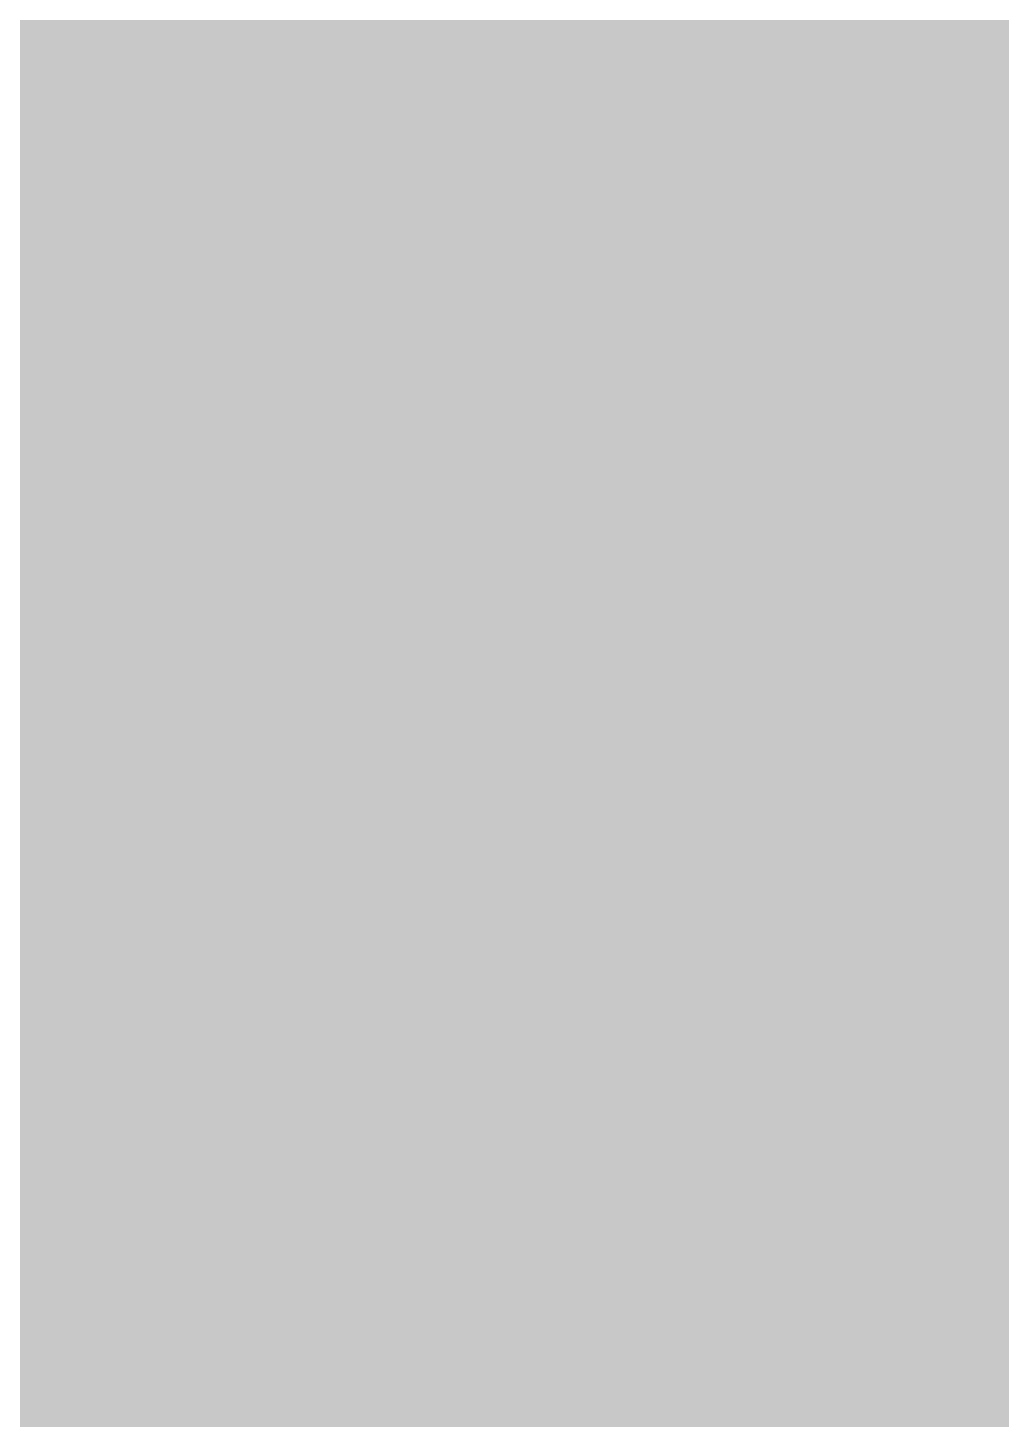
# Model space of a CAD drawing. Header units: inches. Extents: x 267136 to 306747, y 5028981 to 5062930.
# Drawn here: x 285159 to 287530, y 5035425 to 5038811 of the extents above; entities that cross this region are included whole.
import ezdxf

# ---------------------------------------------------------------- set-up
doc = ezdxf.new("R2010")
doc.units = ezdxf.units.IN
doc.header["$MEASUREMENT"] = 0

msp = doc.modelspace()

# ---------------------------------------------------------------- hatches: boundary and pattern name
for points in [[(285258.116, 5038649.932), (285192.977, 5038650.135), (285127.837, 5038650.338), (285062.697, 5038650.543), (284997.558, 5038650.748), (284932.418, 5038650.953), (284867.278, 5038651.16), (284802.139, 5038651.367), (284769.569, 5038651.471), (284769.864, 5038744.079), (284770.16, 5038836.687), (284770.455, 5038929.296), (284770.677, 5038998.753), (284803.245, 5038998.648), (284868.381, 5038998.441), (284998.653, 5038998.029), (285063.789, 5038997.824), (285194.061, 5038997.416), (285259.197, 5038997.214), (285258.98, 5038927.757), (285258.692, 5038835.148), (285258.116, 5038649.932)], [(285746.663, 5038648.431), (285714.094, 5038648.529), (285583.814, 5038648.927), (285518.675, 5038649.126), (285453.535, 5038649.326), (285388.396, 5038649.527), (285323.256, 5038649.729), (285258.116, 5038649.932), (285258.692, 5038835.148), (285258.98, 5038927.757), (285259.197, 5038997.214), (285324.333, 5038997.011), (285389.469, 5038996.81), (285454.604, 5038996.608), (285519.741, 5038996.408), (285584.877, 5038996.208), (285650.013, 5038996.01), (285715.148, 5038995.812), (285747.717, 5038995.712), (285747.506, 5038926.256), (285747.226, 5038833.647), (285746.944, 5038741.039), (285746.663, 5038648.431)], [(286235.21, 5038646.968), (286170.07, 5038647.16), (286104.932, 5038647.354), (286039.792, 5038647.548), (285974.652, 5038647.743), (285909.513, 5038647.938), (285779.233, 5038648.332), (285746.663, 5038648.431), (285746.944, 5038741.039), (285747.226, 5038833.647), (285747.506, 5038926.256), (285747.717, 5038995.712), (285780.285, 5038995.613), (285910.557, 5038995.221), (285975.693, 5038995.024), (286171.101, 5038994.442), (286236.237, 5038994.249), (286236.031, 5038924.793), (286235.758, 5038832.185), (286235.484, 5038739.576), (286235.21, 5038646.968)], [(286723.758, 5038645.542), (286691.187, 5038645.636), (286626.048, 5038645.824), (286560.908, 5038646.013), (286495.769, 5038646.202), (286365.489, 5038646.584), (286300.35, 5038646.775), (286235.21, 5038646.968), (286235.484, 5038739.576), (286235.758, 5038832.185), (286236.031, 5038924.793), (286236.237, 5038994.249), (286366.509, 5038993.865), (286431.645, 5038993.675), (286496.781, 5038993.484), (286627.053, 5038993.106), (286724.757, 5038992.824), (286724.557, 5038923.368), (286724.29, 5038830.759), (286724.024, 5038738.15), (286723.758, 5038645.542)], [(287212.305, 5038644.155), (287147.165, 5038644.338), (287082.025, 5038644.521), (287016.886, 5038644.705), (286951.746, 5038644.891), (286886.606, 5038645.075), (286821.467, 5038645.262), (286756.327, 5038645.448), (286723.758, 5038645.542), (286724.024, 5038738.15), (286724.29, 5038830.759), (286724.557, 5038923.368), (286724.757, 5038992.824), (286757.325, 5038992.73), (286822.461, 5038992.544), (286887.597, 5038992.357), (287017.869, 5038991.987), (287083.005, 5038991.803), (287213.277, 5038991.437), (287213.082, 5038921.98), (287212.823, 5038829.372), (287212.563, 5038736.764), (287212.305, 5038644.155)], [(287700.852, 5038642.806), (287668.282, 5038642.895), (287603.143, 5038643.073), (287472.863, 5038643.431), (287407.724, 5038643.611), (287277.444, 5038643.973), (287212.305, 5038644.155), (287212.563, 5038736.764), (287212.823, 5038829.372), (287213.082, 5038921.98), (287213.277, 5038991.437), (287343.549, 5038991.073), (287473.821, 5038990.713), (287538.957, 5038990.533), (287604.093, 5038990.354), (287669.229, 5038990.177), (287701.797, 5038990.088), (287701.608, 5038920.632), (287701.355, 5038828.023), (287701.104, 5038735.414), (287700.852, 5038642.806)], [(285257.036, 5038302.649), (285191.893, 5038302.853), (285126.749, 5038303.057), (285061.606, 5038303.261), (284996.463, 5038303.466), (284931.319, 5038303.672), (284866.177, 5038303.878), (284801.033, 5038304.085), (284768.462, 5038304.189), (284768.684, 5038373.646), (284768.979, 5038466.254), (284769.273, 5038558.862), (284769.569, 5038651.471), (284802.139, 5038651.367), (284867.278, 5038651.16), (284932.418, 5038650.953), (284997.558, 5038650.748), (285062.697, 5038650.543), (285127.837, 5038650.338), (285192.977, 5038650.135), (285258.116, 5038649.932), (285257.828, 5038557.323), (285257.54, 5038464.715), (285257.252, 5038372.106), (285257.036, 5038302.649)], [(285745.609, 5038301.148), (285713.038, 5038301.248), (285647.895, 5038301.446), (285582.752, 5038301.645), (285517.608, 5038301.845), (285452.466, 5038302.045), (285387.322, 5038302.246), (285322.179, 5038302.447), (285257.036, 5038302.649), (285257.252, 5038372.106), (285257.54, 5038464.715), (285257.828, 5038557.323), (285258.116, 5038649.932), (285323.256, 5038649.729), (285388.396, 5038649.527), (285453.535, 5038649.326), (285518.675, 5038649.126), (285583.814, 5038648.927), (285714.094, 5038648.529), (285746.663, 5038648.431), (285746.383, 5038555.822), (285746.102, 5038463.214), (285745.82, 5038370.605), (285745.609, 5038301.148)], [(286234.184, 5038299.686), (286169.041, 5038299.879), (286103.897, 5038300.072), (286038.754, 5038300.267), (285973.611, 5038300.461), (285908.468, 5038300.657), (285843.324, 5038300.854), (285778.182, 5038301.05), (285745.609, 5038301.148), (285745.82, 5038370.605), (285746.102, 5038463.214), (285746.383, 5038555.822), (285746.663, 5038648.431), (285779.233, 5038648.332), (285909.513, 5038647.938), (285974.652, 5038647.743), (286039.792, 5038647.548), (286104.932, 5038647.354), (286170.07, 5038647.16), (286235.21, 5038646.968), (286234.937, 5038554.358), (286234.663, 5038461.75), (286234.39, 5038369.142), (286234.184, 5038299.686)], [(286722.758, 5038298.261), (286690.187, 5038298.354), (286625.043, 5038298.543), (286559.9, 5038298.731), (286494.757, 5038298.921), (286429.613, 5038299.111), (286364.471, 5038299.302), (286299.327, 5038299.493), (286234.184, 5038299.686), (286234.39, 5038369.142), (286234.663, 5038461.75), (286234.937, 5038554.358), (286235.21, 5038646.968), (286300.35, 5038646.775), (286365.489, 5038646.584), (286495.769, 5038646.202), (286560.908, 5038646.013), (286626.048, 5038645.824), (286691.187, 5038645.636), (286723.758, 5038645.542), (286723.491, 5038552.934), (286723.225, 5038460.325), (286722.958, 5038367.717), (286722.758, 5038298.261)], [(287211.332, 5038296.873), (287146.188, 5038297.057), (287081.046, 5038297.239), (287015.902, 5038297.424), (286950.759, 5038297.608), (286820.473, 5038297.98), (286755.329, 5038298.167), (286722.758, 5038298.261), (286722.958, 5038367.717), (286723.225, 5038460.325), (286723.491, 5038552.934), (286723.758, 5038645.542), (286756.327, 5038645.448), (286821.467, 5038645.262), (286886.606, 5038645.075), (286951.746, 5038644.891), (287016.886, 5038644.705), (287082.025, 5038644.521), (287212.305, 5038644.155), (287212.045, 5038551.547), (287211.786, 5038458.938), (287211.526, 5038366.33), (287211.332, 5038296.873)], [(287699.906, 5038295.524), (287667.335, 5038295.613), (287602.191, 5038295.791), (287471.905, 5038296.149), (287406.762, 5038296.329), (287341.618, 5038296.51), (287276.476, 5038296.691), (287211.332, 5038296.873), (287211.526, 5038366.33), (287211.786, 5038458.938), (287212.045, 5038551.547), (287212.305, 5038644.155), (287277.444, 5038643.973), (287407.724, 5038643.611), (287472.863, 5038643.431), (287603.143, 5038643.073), (287668.282, 5038642.895), (287700.852, 5038642.806), (287700.6, 5038550.197), (287700.348, 5038457.589), (287700.095, 5038364.98), (287699.906, 5038295.524)], [(285255.955, 5037955.368), (285190.809, 5037955.571), (285060.515, 5037955.979), (284995.368, 5037956.185), (284930.222, 5037956.391), (284865.074, 5037956.597), (284799.928, 5037956.804), (284767.354, 5037956.907), (284767.502, 5038003.212), (284767.797, 5038095.82), (284768.093, 5038188.429), (284768.388, 5038281.037), (284768.462, 5038304.189), (284801.033, 5038304.085), (284866.177, 5038303.878), (284931.319, 5038303.672), (284996.463, 5038303.466), (285061.606, 5038303.261), (285126.749, 5038303.057), (285191.893, 5038302.853), (285257.036, 5038302.649), (285256.964, 5038279.498), (285256.676, 5038186.89), (285256.388, 5038094.281), (285256.1, 5038001.673), (285255.955, 5037955.368)], [(285744.557, 5037953.867), (285711.983, 5037953.966), (285646.836, 5037954.164), (285581.689, 5037954.363), (285516.543, 5037954.563), (285451.396, 5037954.764), (285386.249, 5037954.964), (285321.103, 5037955.166), (285255.955, 5037955.368), (285256.1, 5038001.673), (285256.388, 5038094.281), (285256.676, 5038186.89), (285256.964, 5038279.498), (285257.036, 5038302.649), (285322.179, 5038302.447), (285387.322, 5038302.246), (285452.466, 5038302.045), (285517.608, 5038301.845), (285582.752, 5038301.645), (285647.895, 5038301.446), (285713.038, 5038301.248), (285745.609, 5038301.148), (285745.54, 5038277.997), (285745.259, 5038185.389), (285744.978, 5038092.78), (285744.697, 5038000.172), (285744.557, 5037953.867)], [(286233.157, 5037952.404), (286168.011, 5037952.597), (286102.864, 5037952.791), (286037.717, 5037952.984), (285972.57, 5037953.18), (285907.424, 5037953.375), (285842.276, 5037953.571), (285777.13, 5037953.769), (285744.557, 5037953.867), (285744.697, 5038000.172), (285744.978, 5038092.78), (285745.259, 5038185.389), (285745.54, 5038277.997), (285745.609, 5038301.148), (285778.182, 5038301.05), (285843.324, 5038300.854), (285908.468, 5038300.657), (285973.611, 5038300.461), (286038.754, 5038300.267), (286103.897, 5038300.072), (286169.041, 5038299.879), (286234.184, 5038299.686), (286234.115, 5038276.533), (286233.842, 5038183.925), (286233.568, 5038091.316), (286233.157, 5037952.404)], [(286721.759, 5037950.979), (286689.186, 5037951.073), (286624.038, 5037951.261), (286558.892, 5037951.45), (286493.745, 5037951.64), (286428.598, 5037951.829), (286363.451, 5037952.021), (286298.305, 5037952.212), (286233.157, 5037952.404), (286233.568, 5038091.316), (286233.842, 5038183.925), (286234.115, 5038276.533), (286234.184, 5038299.686), (286299.327, 5038299.493), (286364.471, 5038299.302), (286429.613, 5038299.111), (286494.757, 5038298.921), (286559.9, 5038298.731), (286625.043, 5038298.543), (286690.187, 5038298.354), (286722.758, 5038298.261), (286722.691, 5038275.108), (286722.425, 5038182.5), (286722.158, 5038089.892), (286721.892, 5037997.283), (286721.759, 5037950.979)], [(287210.359, 5037949.592), (287145.213, 5037949.774), (287080.066, 5037949.958), (287014.919, 5037950.143), (286949.772, 5037950.327), (286884.626, 5037950.513), (286819.479, 5037950.698), (286754.332, 5037950.886), (286721.759, 5037950.979), (286721.892, 5037997.283), (286722.158, 5038089.892), (286722.425, 5038182.5), (286722.691, 5038275.108), (286722.758, 5038298.261), (286755.329, 5038298.167), (286820.473, 5038297.98), (286950.759, 5038297.608), (287015.902, 5038297.424), (287081.046, 5038297.239), (287146.188, 5038297.057), (287211.332, 5038296.873), (287211.268, 5038273.722), (287211.008, 5038181.113), (287210.749, 5038088.505), (287210.489, 5037995.896), (287210.359, 5037949.592)], [(287698.961, 5037948.243), (287666.388, 5037948.332), (287601.24, 5037948.51), (287536.094, 5037948.688), (287470.947, 5037948.867), (287340.653, 5037949.229), (287275.507, 5037949.41), (287210.359, 5037949.592), (287210.489, 5037995.896), (287210.749, 5038088.505), (287211.008, 5038181.113), (287211.268, 5038273.722), (287211.332, 5038296.873), (287276.476, 5038296.691), (287341.618, 5038296.51), (287406.762, 5038296.329), (287471.905, 5038296.149), (287602.191, 5038295.791), (287667.335, 5038295.613), (287699.906, 5038295.524), (287699.591, 5038179.764), (287699.339, 5038087.155), (287699.087, 5037994.547), (287698.961, 5037948.243)], [(285254.875, 5037608.087), (285189.725, 5037608.29), (285124.574, 5037608.494), (285059.424, 5037608.698), (284994.273, 5037608.903), (284929.123, 5037609.108), (284863.973, 5037609.315), (284798.822, 5037609.522), (284766.247, 5037609.626), (284766.32, 5037632.778), (284766.616, 5037725.387), (284766.911, 5037817.995), (284767.206, 5037910.604), (284767.354, 5037956.907), (284799.928, 5037956.804), (284865.074, 5037956.597), (284930.222, 5037956.391), (284995.368, 5037956.185), (285060.515, 5037955.979), (285190.809, 5037955.571), (285255.955, 5037955.368), (285255.812, 5037909.064), (285255.523, 5037816.456), (285255.235, 5037723.848), (285254.947, 5037631.239), (285254.875, 5037608.087)], [(285743.503, 5037606.586), (285710.928, 5037606.685), (285645.777, 5037606.883), (285515.477, 5037607.281), (285450.326, 5037607.482), (285385.176, 5037607.683), (285320.025, 5037607.885), (285254.875, 5037608.087), (285254.947, 5037631.239), (285255.235, 5037723.848), (285255.523, 5037816.456), (285255.812, 5037909.064), (285255.955, 5037955.368), (285321.103, 5037955.166), (285386.249, 5037954.964), (285451.396, 5037954.764), (285516.543, 5037954.563), (285581.689, 5037954.363), (285646.836, 5037954.164), (285711.983, 5037953.966), (285744.557, 5037953.867), (285744.416, 5037907.563), (285743.854, 5037722.347), (285743.573, 5037629.738), (285743.503, 5037606.586)], [(286232.131, 5037605.123), (286166.98, 5037605.315), (286036.68, 5037605.703), (285971.529, 5037605.898), (285841.229, 5037606.29), (285776.078, 5037606.487), (285743.503, 5037606.586), (285743.573, 5037629.738), (285743.854, 5037722.347), (285744.416, 5037907.563), (285744.557, 5037953.867), (285777.13, 5037953.769), (285842.276, 5037953.571), (285907.424, 5037953.375), (285972.57, 5037953.18), (286037.717, 5037952.984), (286102.864, 5037952.791), (286168.011, 5037952.597), (286233.157, 5037952.404), (286233.021, 5037906.1), (286232.747, 5037813.491), (286232.473, 5037720.883), (286232.199, 5037628.274), (286232.131, 5037605.123)], [(286720.759, 5037603.697), (286688.184, 5037603.792), (286623.033, 5037603.979), (286557.883, 5037604.169), (286492.732, 5037604.358), (286427.582, 5037604.548), (286362.432, 5037604.739), (286297.281, 5037604.931), (286232.131, 5037605.123), (286232.199, 5037628.274), (286232.473, 5037720.883), (286232.747, 5037813.491), (286233.021, 5037906.1), (286233.157, 5037952.404), (286298.305, 5037952.212), (286363.451, 5037952.021), (286428.598, 5037951.829), (286493.745, 5037951.64), (286558.892, 5037951.45), (286624.038, 5037951.261), (286689.186, 5037951.073), (286721.759, 5037950.979), (286721.625, 5037904.675), (286721.358, 5037812.066), (286720.826, 5037626.85), (286720.759, 5037603.697)], [(287209.387, 5037602.311), (287144.236, 5037602.493), (287013.936, 5037602.861), (286948.785, 5037603.046), (286883.635, 5037603.231), (286818.484, 5037603.417), (286753.334, 5037603.604), (286720.759, 5037603.697), (286720.826, 5037626.85), (286721.358, 5037812.066), (286721.625, 5037904.675), (286721.759, 5037950.979), (286754.332, 5037950.886), (286819.479, 5037950.698), (286884.626, 5037950.513), (286949.772, 5037950.327), (287014.919, 5037950.143), (287080.066, 5037949.958), (287145.213, 5037949.774), (287210.359, 5037949.592), (287210.229, 5037903.288), (287209.971, 5037810.68), (287209.711, 5037718.071), (287209.452, 5037625.463), (287209.387, 5037602.311)], [(287698.016, 5037600.962), (287665.44, 5037601.05), (287600.29, 5037601.229), (287535.14, 5037601.407), (287469.989, 5037601.586), (287404.839, 5037601.767), (287339.688, 5037601.947), (287274.538, 5037602.129), (287209.387, 5037602.311), (287209.452, 5037625.463), (287209.711, 5037718.071), (287209.971, 5037810.68), (287210.229, 5037903.288), (287210.359, 5037949.592), (287275.507, 5037949.41), (287340.653, 5037949.229), (287470.947, 5037948.867), (287536.094, 5037948.688), (287601.24, 5037948.51), (287666.388, 5037948.332), (287698.961, 5037948.243), (287698.835, 5037901.938), (287698.582, 5037809.33), (287698.33, 5037716.722), (287698.078, 5037624.113), (287698.016, 5037600.962)], [(285253.795, 5037260.806), (285188.641, 5037261.009), (285123.486, 5037261.213), (285058.332, 5037261.417), (284993.179, 5037261.622), (284928.024, 5037261.828), (284862.87, 5037262.034), (284797.717, 5037262.241), (284765.14, 5037262.345), (284765.435, 5037354.953), (284765.73, 5037447.562), (284766.025, 5037540.17), (284766.247, 5037609.626), (284798.822, 5037609.522), (284863.973, 5037609.315), (284929.123, 5037609.108), (284994.273, 5037608.903), (285059.424, 5037608.698), (285124.574, 5037608.494), (285189.725, 5037608.29), (285254.875, 5037608.087), (285254.659, 5037538.631), (285254.371, 5037446.022), (285253.795, 5037260.806)], [(285742.449, 5037259.305), (285709.873, 5037259.403), (285644.719, 5037259.602), (285579.564, 5037259.801), (285514.41, 5037260.001), (285449.257, 5037260.201), (285384.103, 5037260.402), (285318.948, 5037260.604), (285253.795, 5037260.806), (285254.371, 5037446.022), (285254.659, 5037538.631), (285254.875, 5037608.087), (285320.025, 5037607.885), (285385.176, 5037607.683), (285450.326, 5037607.482), (285515.477, 5037607.281), (285645.777, 5037606.883), (285710.928, 5037606.685), (285743.503, 5037606.586), (285743.292, 5037537.13), (285743.012, 5037444.521), (285742.73, 5037351.913), (285742.449, 5037259.305)], [(286231.104, 5037257.842), (286165.95, 5037258.034), (286100.797, 5037258.229), (286035.643, 5037258.422), (285970.488, 5037258.617), (285905.335, 5037258.812), (285840.181, 5037259.009), (285775.026, 5037259.206), (285742.449, 5037259.305), (285742.73, 5037351.913), (285743.012, 5037444.521), (285743.292, 5037537.13), (285743.503, 5037606.586), (285776.078, 5037606.487), (285841.229, 5037606.29), (285971.529, 5037605.898), (286036.68, 5037605.703), (286166.98, 5037605.315), (286232.131, 5037605.123), (286231.926, 5037535.667), (286231.652, 5037443.059), (286231.378, 5037350.45), (286231.104, 5037257.842)], [(286719.76, 5037256.417), (286687.183, 5037256.511), (286622.028, 5037256.698), (286556.875, 5037256.888), (286491.721, 5037257.077), (286426.566, 5037257.267), (286361.413, 5037257.458), (286296.259, 5037257.649), (286231.104, 5037257.842), (286231.378, 5037350.45), (286231.652, 5037443.059), (286231.926, 5037535.667), (286232.131, 5037605.123), (286297.281, 5037604.931), (286362.432, 5037604.739), (286427.582, 5037604.548), (286492.732, 5037604.358), (286557.883, 5037604.169), (286623.033, 5037603.979), (286688.184, 5037603.792), (286720.759, 5037603.697), (286720.56, 5037534.241), (286720.293, 5037441.633), (286720.026, 5037349.024), (286719.76, 5037256.417)], [(287208.415, 5037255.029), (287143.261, 5037255.212), (287078.106, 5037255.396), (287012.953, 5037255.58), (286882.645, 5037255.95), (286817.491, 5037256.136), (286752.337, 5037256.323), (286719.76, 5037256.417), (286720.026, 5037349.024), (286720.293, 5037441.633), (286720.56, 5037534.241), (286720.759, 5037603.697), (286753.334, 5037603.604), (286818.484, 5037603.417), (286883.635, 5037603.231), (286948.785, 5037603.046), (287013.936, 5037602.861), (287144.236, 5037602.493), (287209.387, 5037602.311), (287209.192, 5037532.854), (287208.934, 5037440.246), (287208.674, 5037347.638), (287208.415, 5037255.029)], [(287697.07, 5037253.681), (287664.493, 5037253.77), (287599.339, 5037253.947), (287534.185, 5037254.126), (287469.031, 5037254.306), (287403.877, 5037254.485), (287338.723, 5037254.666), (287273.569, 5037254.848), (287208.415, 5037255.029), (287208.674, 5037347.638), (287208.934, 5037440.246), (287209.192, 5037532.854), (287209.387, 5037602.311), (287274.538, 5037602.129), (287339.688, 5037601.947), (287404.839, 5037601.767), (287469.989, 5037601.586), (287535.14, 5037601.407), (287600.29, 5037601.229), (287665.44, 5037601.05), (287698.016, 5037600.962), (287697.826, 5037531.505), (287697.574, 5037438.896), (287697.322, 5037346.289), (287697.07, 5037253.681)], [(285252.714, 5036913.525), (285187.557, 5036913.728), (285057.241, 5036914.136), (284992.084, 5036914.341), (284926.926, 5036914.547), (284861.769, 5036914.753), (284796.611, 5036914.96), (284764.032, 5036915.064), (284764.254, 5036984.521), (284764.549, 5037077.129), (284764.844, 5037169.736), (284765.14, 5037262.345), (284797.717, 5037262.241), (284862.87, 5037262.034), (284928.024, 5037261.828), (284993.179, 5037261.622), (285058.332, 5037261.417), (285123.486, 5037261.213), (285188.641, 5037261.009), (285253.795, 5037260.806), (285253.507, 5037168.197), (285253.219, 5037075.59), (285252.931, 5036982.981), (285252.714, 5036913.525)], [(285741.396, 5036912.023), (285708.817, 5036912.123), (285643.66, 5036912.321), (285578.502, 5036912.52), (285513.345, 5036912.72), (285448.187, 5036912.92), (285383.029, 5036913.121), (285317.872, 5036913.322), (285252.714, 5036913.525), (285252.931, 5036982.981), (285253.219, 5037075.59), (285253.507, 5037168.197), (285253.795, 5037260.806), (285318.948, 5037260.604), (285384.103, 5037260.402), (285449.257, 5037260.201), (285514.41, 5037260.001), (285579.564, 5037259.801), (285644.719, 5037259.602), (285709.873, 5037259.403), (285742.449, 5037259.305), (285742.169, 5037166.696), (285741.607, 5036981.48), (285741.396, 5036912.023)], [(286230.078, 5036910.561), (286164.921, 5036910.754), (286099.763, 5036910.947), (286034.605, 5036911.142), (285969.448, 5036911.336), (285904.29, 5036911.532), (285839.133, 5036911.729), (285741.396, 5036912.023), (285741.607, 5036981.48), (285742.169, 5037166.696), (285742.449, 5037259.305), (285775.026, 5037259.206), (285840.181, 5037259.009), (285905.335, 5037258.812), (285970.488, 5037258.617), (286035.643, 5037258.422), (286100.797, 5037258.229), (286165.95, 5037258.034), (286231.104, 5037257.842), (286230.831, 5037165.233), (286230.558, 5037072.625), (286230.283, 5036980.017), (286230.078, 5036910.561)], [(286718.761, 5036909.136), (286686.182, 5036909.229), (286621.024, 5036909.418), (286555.866, 5036909.606), (286490.709, 5036909.796), (286425.551, 5036909.986), (286360.394, 5036910.177), (286295.236, 5036910.368), (286230.078, 5036910.561), (286230.283, 5036980.017), (286230.558, 5037072.625), (286230.831, 5037165.233), (286231.104, 5037257.842), (286296.259, 5037257.649), (286361.413, 5037257.458), (286426.566, 5037257.267), (286491.721, 5037257.077), (286556.875, 5037256.888), (286622.028, 5037256.698), (286687.183, 5037256.511), (286719.76, 5037256.417), (286719.493, 5037163.809), (286719.227, 5037071.2), (286718.96, 5036978.592), (286718.761, 5036909.136)], [(287207.442, 5036907.748), (287142.285, 5036907.932), (287077.127, 5036908.114), (287011.97, 5036908.299), (286946.812, 5036908.483), (286881.654, 5036908.669), (286816.497, 5036908.855), (286751.339, 5036909.042), (286718.761, 5036909.136), (286718.96, 5036978.592), (286719.227, 5037071.2), (286719.493, 5037163.809), (286719.76, 5037256.417), (286752.337, 5037256.323), (286817.491, 5037256.136), (286882.645, 5037255.95), (287012.953, 5037255.58), (287078.106, 5037255.396), (287143.261, 5037255.212), (287208.415, 5037255.029), (287208.155, 5037162.421), (287207.896, 5037069.812), (287207.637, 5036977.205), (287207.442, 5036907.748)], [(287696.125, 5036906.399), (287663.546, 5036906.488), (287598.389, 5036906.666), (287533.23, 5036906.845), (287468.073, 5036907.024), (287402.915, 5036907.204), (287272.601, 5036907.566), (287207.442, 5036907.748), (287207.637, 5036977.205), (287207.896, 5037069.812), (287208.155, 5037162.421), (287208.415, 5037255.029), (287273.569, 5037254.848), (287338.723, 5037254.666), (287403.877, 5037254.485), (287469.031, 5037254.306), (287534.185, 5037254.126), (287599.339, 5037253.947), (287664.493, 5037253.77), (287697.07, 5037253.681), (287696.818, 5037161.072), (287696.565, 5037068.464), (287696.313, 5036975.855), (287696.125, 5036906.399)], [(285251.634, 5036566.244), (285186.473, 5036566.447), (285121.312, 5036566.651), (285056.15, 5036566.855), (284990.989, 5036567.061), (284925.828, 5036567.266), (284795.506, 5036567.68), (284762.925, 5036567.783), (284763.072, 5036614.088), (284763.368, 5036706.695), (284763.663, 5036799.304), (284763.958, 5036891.912), (284764.032, 5036915.064), (284796.611, 5036914.96), (284861.769, 5036914.753), (284926.926, 5036914.547), (284992.084, 5036914.341), (285057.241, 5036914.136), (285187.557, 5036913.728), (285252.714, 5036913.525), (285252.643, 5036890.373), (285252.354, 5036797.765), (285252.066, 5036705.156), (285251.634, 5036566.244)], [(285740.343, 5036564.743), (285707.763, 5036564.842), (285642.602, 5036565.04), (285512.278, 5036565.438), (285447.117, 5036565.64), (285381.956, 5036565.84), (285251.634, 5036566.244), (285252.066, 5036705.156), (285252.354, 5036797.765), (285252.643, 5036890.373), (285252.714, 5036913.525), (285317.872, 5036913.322), (285383.029, 5036913.121), (285448.187, 5036912.92), (285513.345, 5036912.72), (285578.502, 5036912.52), (285643.66, 5036912.321), (285708.817, 5036912.123), (285741.396, 5036912.023), (285741.326, 5036888.872), (285741.045, 5036796.264), (285740.765, 5036703.655), (285740.483, 5036611.047), (285740.343, 5036564.743)], [(286229.052, 5036563.28), (286163.891, 5036563.473), (286098.729, 5036563.666), (286033.568, 5036563.86), (285968.407, 5036564.056), (285903.246, 5036564.251), (285838.085, 5036564.447), (285772.924, 5036564.645), (285740.343, 5036564.743), (285740.483, 5036611.047), (285740.765, 5036703.655), (285741.045, 5036796.264), (285741.326, 5036888.872), (285741.396, 5036912.023), (285839.133, 5036911.729), (285904.29, 5036911.532), (285969.448, 5036911.336), (286034.605, 5036911.142), (286099.763, 5036910.947), (286164.921, 5036910.754), (286230.078, 5036910.561), (286230.01, 5036887.408), (286229.736, 5036794.801), (286229.463, 5036702.192), (286229.052, 5036563.28)], [(286717.762, 5036561.854), (286685.181, 5036561.948), (286620.02, 5036562.137), (286554.858, 5036562.325), (286489.697, 5036562.516), (286424.536, 5036562.705), (286359.375, 5036562.896), (286294.213, 5036563.088), (286229.052, 5036563.28), (286229.463, 5036702.192), (286229.736, 5036794.801), (286230.01, 5036887.408), (286230.078, 5036910.561), (286295.236, 5036910.368), (286360.394, 5036910.177), (286425.551, 5036909.986), (286490.709, 5036909.796), (286555.866, 5036909.606), (286621.024, 5036909.418), (286686.182, 5036909.229), (286718.761, 5036909.136), (286718.694, 5036885.983), (286718.428, 5036793.375), (286718.161, 5036700.768), (286717.895, 5036608.159), (286717.762, 5036561.854)], [(287206.471, 5036560.468), (287141.31, 5036560.65), (287010.986, 5036561.018), (286945.825, 5036561.203), (286880.664, 5036561.389), (286815.503, 5036561.574), (286750.342, 5036561.761), (286717.762, 5036561.854), (286717.895, 5036608.159), (286718.161, 5036700.768), (286718.428, 5036793.375), (286718.694, 5036885.983), (286718.761, 5036909.136), (286751.339, 5036909.042), (286816.497, 5036908.855), (286881.654, 5036908.669), (286946.812, 5036908.483), (287011.97, 5036908.299), (287077.127, 5036908.114), (287142.285, 5036907.932), (287207.442, 5036907.748), (287207.378, 5036884.597), (287207.118, 5036791.988), (287206.859, 5036699.38), (287206.6, 5036606.771), (287206.471, 5036560.468)], [(287695.18, 5036559.118), (287662.599, 5036559.207), (287597.437, 5036559.386), (287532.276, 5036559.564), (287467.115, 5036559.743), (287401.954, 5036559.924), (287336.793, 5036560.104), (287206.471, 5036560.468), (287206.6, 5036606.771), (287206.859, 5036699.38), (287207.118, 5036791.988), (287207.378, 5036884.597), (287207.442, 5036907.748), (287272.601, 5036907.566), (287402.915, 5036907.204), (287468.073, 5036907.024), (287533.23, 5036906.845), (287598.389, 5036906.666), (287663.546, 5036906.488), (287696.125, 5036906.399), (287695.81, 5036790.639), (287695.306, 5036605.423), (287695.18, 5036559.118)], [(285250.554, 5036218.964), (285185.389, 5036219.167), (285120.225, 5036219.37), (284989.895, 5036219.78), (284924.729, 5036219.985), (284859.564, 5036220.192), (284794.4, 5036220.399), (284761.817, 5036220.503), (284761.892, 5036243.655), (284762.777, 5036521.479), (284762.925, 5036567.783), (284795.506, 5036567.68), (284925.828, 5036567.266), (284990.989, 5036567.061), (285056.15, 5036566.855), (285121.312, 5036566.651), (285186.473, 5036566.447), (285251.634, 5036566.244), (285250.914, 5036334.724), (285250.626, 5036242.115), (285250.554, 5036218.964)], [(285739.29, 5036217.463), (285706.707, 5036217.562), (285641.543, 5036217.76), (285511.213, 5036218.158), (285446.048, 5036218.358), (285380.884, 5036218.56), (285250.554, 5036218.964), (285250.626, 5036242.115), (285250.914, 5036334.724), (285251.634, 5036566.244), (285381.956, 5036565.84), (285447.117, 5036565.64), (285512.278, 5036565.438), (285642.602, 5036565.04), (285707.763, 5036564.842), (285740.343, 5036564.743), (285740.202, 5036518.439), (285739.922, 5036425.831), (285739.641, 5036333.223), (285739.36, 5036240.614), (285739.29, 5036217.463)], [(286228.026, 5036215.999), (286162.861, 5036216.192), (286032.531, 5036216.58), (285967.367, 5036216.775), (285837.037, 5036217.167), (285771.872, 5036217.364), (285739.29, 5036217.463), (285739.36, 5036240.614), (285739.641, 5036333.223), (285739.922, 5036425.831), (285740.202, 5036518.439), (285740.343, 5036564.743), (285772.924, 5036564.645), (285838.085, 5036564.447), (285903.246, 5036564.251), (285968.407, 5036564.056), (286033.568, 5036563.86), (286098.729, 5036563.666), (286163.891, 5036563.473), (286229.052, 5036563.28), (286228.915, 5036516.976), (286228.642, 5036424.368), (286228.368, 5036331.76), (286228.095, 5036239.151), (286228.026, 5036215.999)], [(286716.762, 5036214.574), (286684.18, 5036214.668), (286619.015, 5036214.856), (286553.85, 5036215.045), (286488.686, 5036215.234), (286423.521, 5036215.425), (286358.355, 5036215.615), (286293.19, 5036215.808), (286228.026, 5036215.999), (286228.095, 5036239.151), (286228.368, 5036331.76), (286228.642, 5036424.368), (286228.915, 5036516.976), (286229.052, 5036563.28), (286294.213, 5036563.088), (286359.375, 5036562.896), (286424.536, 5036562.705), (286489.697, 5036562.516), (286554.858, 5036562.325), (286620.02, 5036562.137), (286685.181, 5036561.948), (286717.762, 5036561.854), (286717.628, 5036515.551), (286717.361, 5036422.942), (286717.095, 5036330.334), (286716.829, 5036237.727), (286716.762, 5036214.574)], [(287205.498, 5036213.187), (287140.333, 5036213.37), (287075.169, 5036213.554), (287010.004, 5036213.737), (286879.674, 5036214.107), (286814.51, 5036214.294), (286749.345, 5036214.48), (286716.762, 5036214.574), (286716.829, 5036237.727), (286717.095, 5036330.334), (286717.361, 5036422.942), (286717.628, 5036515.551), (286717.762, 5036561.854), (286750.342, 5036561.761), (286815.503, 5036561.574), (286880.664, 5036561.389), (286945.825, 5036561.203), (287010.986, 5036561.018), (287141.31, 5036560.65), (287206.471, 5036560.468), (287206.081, 5036421.556), (287205.822, 5036328.947), (287205.563, 5036236.339), (287205.498, 5036213.187)], [(287694.234, 5036211.838), (287661.652, 5036211.927), (287596.487, 5036212.104), (287531.322, 5036212.283), (287400.992, 5036212.643), (287335.828, 5036212.823), (287205.498, 5036213.187), (287205.563, 5036236.339), (287205.822, 5036328.947), (287206.081, 5036421.556), (287206.471, 5036560.468), (287336.793, 5036560.104), (287401.954, 5036559.924), (287467.115, 5036559.743), (287532.276, 5036559.564), (287597.437, 5036559.386), (287662.599, 5036559.207), (287695.18, 5036559.118), (287695.054, 5036512.814), (287694.802, 5036420.206), (287694.55, 5036327.599), (287694.297, 5036234.99), (287694.234, 5036211.838)], [(285249.474, 5035871.684), (285184.306, 5035871.887), (285119.137, 5035872.09), (285053.969, 5035872.294), (284988.8, 5035872.499), (284923.632, 5035872.705), (284858.463, 5035872.911), (284793.295, 5035873.118), (284760.711, 5035873.223), (284761.006, 5035965.83), (284761.301, 5036058.438), (284761.597, 5036151.047), (284761.817, 5036220.503), (284794.4, 5036220.399), (284859.564, 5036220.192), (284924.729, 5036219.985), (284989.895, 5036219.78), (285120.225, 5036219.37), (285185.389, 5036219.167), (285250.554, 5036218.964), (285250.338, 5036149.508), (285250.05, 5036056.899), (285249.762, 5035964.291), (285249.474, 5035871.684)], [(285738.236, 5035870.183), (285705.652, 5035870.281), (285640.484, 5035870.479), (285575.315, 5035870.679), (285510.147, 5035870.878), (285444.979, 5035871.078), (285379.811, 5035871.279), (285314.642, 5035871.48), (285249.474, 5035871.684), (285249.762, 5035964.291), (285250.05, 5036056.899), (285250.338, 5036149.508), (285250.554, 5036218.964), (285380.884, 5036218.56), (285446.048, 5036218.358), (285511.213, 5036218.158), (285641.543, 5036217.76), (285706.707, 5036217.562), (285739.29, 5036217.463), (285739.079, 5036148.007), (285738.799, 5036055.398), (285738.518, 5035962.79), (285738.236, 5035870.183)], [(286227, 5035868.719), (286161.831, 5035868.912), (286096.663, 5035869.105), (286031.494, 5035869.3), (285901.158, 5035869.69), (285835.989, 5035869.887), (285770.821, 5035870.083), (285738.236, 5035870.183), (285738.518, 5035962.79), (285738.799, 5036055.398), (285739.079, 5036148.007), (285739.29, 5036217.463), (285771.872, 5036217.364), (285837.037, 5036217.167), (285967.367, 5036216.775), (286032.531, 5036216.58), (286162.861, 5036216.192), (286228.026, 5036215.999), (286227.82, 5036146.543), (286227.547, 5036053.936), (286227.273, 5035961.327), (286227, 5035868.719)], [(286715.763, 5035867.294), (286683.179, 5035867.388), (286618.011, 5035867.576), (286552.842, 5035867.765), (286487.674, 5035867.954), (286422.505, 5035868.145), (286357.337, 5035868.335), (286292.168, 5035868.526), (286227, 5035868.719), (286227.273, 5035961.327), (286227.547, 5036053.936), (286227.82, 5036146.543), (286228.026, 5036215.999), (286293.19, 5036215.808), (286358.355, 5036215.615), (286423.521, 5036215.425), (286488.686, 5036215.234), (286553.85, 5036215.045), (286619.015, 5036214.856), (286684.18, 5036214.668), (286716.762, 5036214.574), (286716.562, 5036145.118), (286716.296, 5036052.51), (286716.029, 5035959.902), (286715.763, 5035867.294)], [(287204.526, 5035865.907), (287139.357, 5035866.09), (287074.189, 5035866.273), (287009.021, 5035866.457), (286943.853, 5035866.642), (286878.684, 5035866.827), (286813.516, 5035867.014), (286748.348, 5035867.2), (286715.763, 5035867.294), (286716.029, 5035959.902), (286716.296, 5036052.51), (286716.562, 5036145.118), (286716.762, 5036214.574), (286749.345, 5036214.48), (286814.51, 5036214.294), (286879.674, 5036214.107), (287010.004, 5036213.737), (287075.169, 5036213.554), (287140.333, 5036213.37), (287205.498, 5036213.187), (287205.304, 5036143.731), (287205.045, 5036051.123), (287204.785, 5035958.515), (287204.526, 5035865.907)], [(287693.289, 5035864.558), (287660.705, 5035864.646), (287595.536, 5035864.824), (287530.368, 5035865.003), (287465.2, 5035865.183), (287400.031, 5035865.362), (287334.863, 5035865.543), (287269.694, 5035865.725), (287204.526, 5035865.907), (287204.785, 5035958.515), (287205.045, 5036051.123), (287205.304, 5036143.731), (287205.498, 5036213.187), (287335.828, 5036212.823), (287400.992, 5036212.643), (287531.322, 5036212.283), (287596.487, 5036212.104), (287661.652, 5036211.927), (287694.234, 5036211.838), (287694.045, 5036142.382), (287693.793, 5036049.773), (287693.541, 5035957.166), (287693.289, 5035864.558)], [(285248.394, 5035524.403), (285183.222, 5035524.606), (285118.05, 5035524.81), (285052.878, 5035525.015), (284987.705, 5035525.22), (284922.533, 5035525.425), (284792.189, 5035525.839), (284759.604, 5035525.942), (284759.825, 5035595.398), (284760.415, 5035780.614), (284760.711, 5035873.223), (284793.295, 5035873.118), (284858.463, 5035872.911), (284923.632, 5035872.705), (284988.8, 5035872.499), (285053.969, 5035872.294), (285119.137, 5035872.09), (285184.306, 5035871.887), (285249.474, 5035871.684), (285249.186, 5035779.075), (285248.897, 5035686.467), (285248.609, 5035593.859), (285248.394, 5035524.403)], [(285737.184, 5035522.902), (285704.598, 5035523.001), (285639.426, 5035523.199), (285574.254, 5035523.398), (285509.082, 5035523.598), (285443.909, 5035523.798), (285378.737, 5035523.999), (285313.565, 5035524.201), (285248.394, 5035524.403), (285248.609, 5035593.859), (285248.897, 5035686.467), (285249.186, 5035779.075), (285249.474, 5035871.684), (285314.642, 5035871.48), (285379.811, 5035871.279), (285444.979, 5035871.078), (285510.147, 5035870.878), (285575.315, 5035870.679), (285640.484, 5035870.479), (285705.652, 5035870.281), (285738.236, 5035870.183), (285737.956, 5035777.574), (285737.675, 5035684.966), (285737.395, 5035592.358), (285737.184, 5035522.902)], [(286225.974, 5035521.438), (286160.802, 5035521.632), (286095.63, 5035521.825), (285965.286, 5035522.215), (285900.113, 5035522.41), (285834.941, 5035522.606), (285769.77, 5035522.804), (285737.184, 5035522.902), (285737.395, 5035592.358), (285737.675, 5035684.966), (285737.956, 5035777.574), (285738.236, 5035870.183), (285770.821, 5035870.083), (285835.989, 5035869.887), (285901.158, 5035869.69), (286031.494, 5035869.3), (286096.663, 5035869.105), (286161.831, 5035868.912), (286227, 5035868.719), (286226.727, 5035776.111), (286226.452, 5035683.503), (286226.179, 5035590.895), (286225.974, 5035521.438)], [(286714.764, 5035520.014), (286682.178, 5035520.107), (286617.006, 5035520.296), (286551.834, 5035520.484), (286421.49, 5035520.864), (286356.317, 5035521.055), (286291.146, 5035521.247), (286225.974, 5035521.438), (286226.179, 5035590.895), (286226.452, 5035683.503), (286226.727, 5035776.111), (286227, 5035868.719), (286292.168, 5035868.526), (286357.337, 5035868.335), (286422.505, 5035868.145), (286487.674, 5035867.954), (286552.842, 5035867.765), (286618.011, 5035867.576), (286715.763, 5035867.294), (286715.496, 5035774.686), (286714.964, 5035589.47), (286714.764, 5035520.014)], [(287203.554, 5035518.627), (287138.382, 5035518.81), (287073.21, 5035518.993), (286942.866, 5035519.361), (286877.694, 5035519.547), (286812.521, 5035519.733), (286747.35, 5035519.92), (286714.764, 5035520.014), (286714.964, 5035589.47), (286715.496, 5035774.686), (286715.763, 5035867.294), (286748.348, 5035867.2), (286813.516, 5035867.014), (286878.684, 5035866.827), (286943.853, 5035866.642), (287009.021, 5035866.457), (287074.189, 5035866.273), (287139.357, 5035866.09), (287204.526, 5035865.907), (287204.267, 5035773.299), (287204.008, 5035680.69), (287203.748, 5035588.083), (287203.554, 5035518.627)], [(287692.344, 5035517.277), (287659.758, 5035517.366), (287594.586, 5035517.544), (287464.242, 5035517.902), (287399.07, 5035518.082), (287268.726, 5035518.444), (287203.554, 5035518.627), (287203.748, 5035588.083), (287204.008, 5035680.69), (287204.267, 5035773.299), (287204.526, 5035865.907), (287269.694, 5035865.725), (287334.863, 5035865.543), (287400.031, 5035865.362), (287465.2, 5035865.183), (287530.368, 5035865.003), (287595.536, 5035864.824), (287660.705, 5035864.646), (287693.289, 5035864.558), (287693.037, 5035771.949), (287692.785, 5035679.342), (287692.533, 5035586.733), (287692.344, 5035517.277)], [(285247.313, 5035177.123), (285182.138, 5035177.326), (285116.962, 5035177.53), (285051.787, 5035177.734), (284986.611, 5035177.939), (284921.436, 5035178.145), (284791.084, 5035178.559), (284758.496, 5035178.662), (284758.644, 5035224.966), (284758.939, 5035317.574), (284759.234, 5035410.183), (284759.529, 5035502.79), (284759.604, 5035525.942), (284792.189, 5035525.839), (284922.533, 5035525.425), (284987.705, 5035525.22), (285052.878, 5035525.015), (285118.05, 5035524.81), (285183.222, 5035524.606), (285248.394, 5035524.403), (285248.321, 5035501.251), (285248.033, 5035408.644), (285247.745, 5035316.035), (285247.458, 5035223.427), (285247.313, 5035177.123)], [(285736.131, 5035175.622), (285703.543, 5035175.721), (285638.367, 5035175.919), (285573.191, 5035176.118), (285508.016, 5035176.317), (285442.841, 5035176.519), (285377.665, 5035176.719), (285247.313, 5035177.123), (285247.458, 5035223.427), (285247.745, 5035316.035), (285248.033, 5035408.644), (285248.321, 5035501.251), (285248.394, 5035524.403), (285313.565, 5035524.201), (285378.737, 5035523.999), (285443.909, 5035523.798), (285509.082, 5035523.598), (285574.254, 5035523.398), (285639.426, 5035523.199), (285737.184, 5035522.902), (285737.113, 5035499.75), (285736.833, 5035407.142), (285736.271, 5035221.926), (285736.131, 5035175.622)], [(286224.948, 5035174.159), (286159.772, 5035174.352), (286094.597, 5035174.545), (286029.421, 5035174.739), (285964.245, 5035174.935), (285899.069, 5035175.13), (285833.895, 5035175.326), (285768.719, 5035175.523), (285736.131, 5035175.622), (285736.271, 5035221.926), (285736.833, 5035407.142), (285737.113, 5035499.75), (285737.184, 5035522.902), (285769.77, 5035522.804), (285834.941, 5035522.606), (285900.113, 5035522.41), (285965.286, 5035522.215), (286095.63, 5035521.825), (286160.802, 5035521.632), (286225.974, 5035521.438), (286225.905, 5035498.287), (286225.632, 5035405.679), (286225.358, 5035313.071), (286225.085, 5035220.463), (286224.948, 5035174.159)], [(286713.765, 5035172.733), (286681.177, 5035172.827), (286616.002, 5035173.016), (286550.826, 5035173.204), (286485.65, 5035173.395), (286420.475, 5035173.584), (286355.299, 5035173.775), (286290.123, 5035173.967), (286224.948, 5035174.159), (286225.085, 5035220.463), (286225.358, 5035313.071), (286225.632, 5035405.679), (286225.905, 5035498.287), (286225.974, 5035521.438), (286291.146, 5035521.247), (286356.317, 5035521.055), (286421.49, 5035520.864), (286551.834, 5035520.484), (286617.006, 5035520.296), (286682.178, 5035520.107), (286714.764, 5035520.014), (286714.697, 5035496.861), (286714.431, 5035404.254), (286714.164, 5035311.646), (286713.898, 5035219.038), (286713.765, 5035172.733)], [(287202.582, 5035171.347), (287137.406, 5035171.529), (287072.23, 5035171.713), (287007.056, 5035171.896), (286876.704, 5035172.268), (286811.528, 5035172.453), (286746.353, 5035172.64), (286713.765, 5035172.733), (286713.898, 5035219.038), (286714.164, 5035311.646), (286714.431, 5035404.254), (286714.697, 5035496.861), (286714.764, 5035520.014), (286747.35, 5035519.92), (286812.521, 5035519.733), (286877.694, 5035519.547), (286942.866, 5035519.361), (287073.21, 5035518.993), (287203.554, 5035518.627), (287203.489, 5035495.475), (287203.23, 5035402.866), (287202.971, 5035310.259), (287202.712, 5035217.65), (287202.582, 5035171.347)], [(287691.399, 5035169.997), (287658.812, 5035170.086), (287593.636, 5035170.265), (287528.46, 5035170.443), (287463.284, 5035170.622), (287398.109, 5035170.803), (287332.934, 5035170.983), (287267.758, 5035171.164), (287202.582, 5035171.347), (287202.712, 5035217.65), (287202.971, 5035310.259), (287203.23, 5035402.866), (287203.489, 5035495.475), (287203.554, 5035518.627), (287268.726, 5035518.444), (287399.07, 5035518.082), (287464.242, 5035517.902), (287594.586, 5035517.544), (287692.344, 5035517.277), (287692.281, 5035494.126), (287692.029, 5035401.518), (287691.777, 5035308.909), (287691.525, 5035216.302), (287691.399, 5035169.997)]]:
    msp.add_hatch(color=256).paths.add_polyline_path(points, flags=0)

doc.saveas('drawing.dxf')
